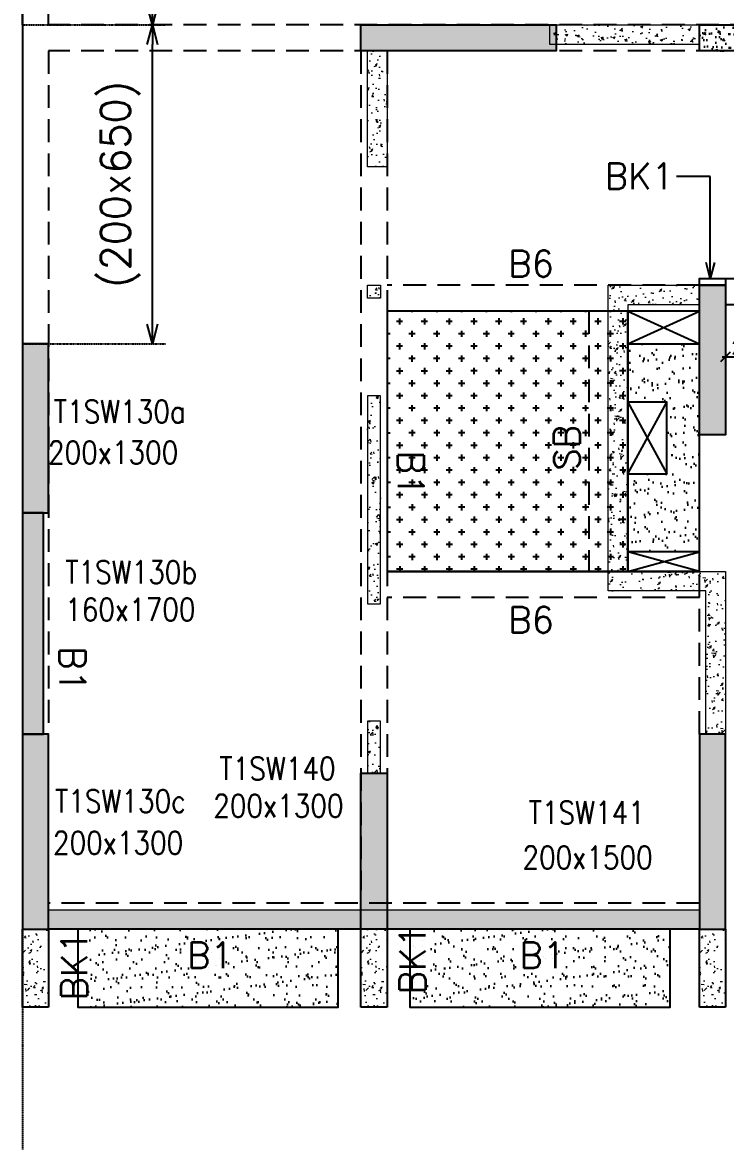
# Model space of a CAD drawing. Header units: millimetres. Extents: x 1078357 to 2594950, y -4969473 to -4636555.
# Drawn here: x 1974051 to 1979451, y -4670796 to -4662135 of the extents above; entities that cross this region are included whole.
import ezdxf

# ---------------------------------------------------------------- set-up
doc = ezdxf.new("R2010")
doc.units = ezdxf.units.MM
doc.header["$PDMODE"] = 35
for name, pattern in [('CONTINOUS', [0]), ('DOT', [0.25, 0, -0.25]), ('HIDDEN', [0.375, 0.25, -0.125]), ('New Retail block$0$CONTINOUS', [0])]:
    doc.linetypes.add(name, pattern=pattern)
doc.layers.get('0').update_dxf_attribs({"lineweight": 0})
doc.layers.get('Defpoints').update_dxf_attribs({"lineweight": 0})
for name, color, linetype, lineweight in [('A-_ANOTDIMA_D-', 6, 'Continuous', 13), ('COL. NO.', 30, 'Continuous', 25), ('COL. SIZE', 7, 'Continuous', 25), ('DIM', 9, 'Continuous', 25), ('HATCH', 8, 'Continuous', 30), ('RCC UPSTAND', 43, 'Continuous', 30), ('S-NON STR RCC WALL', 8, 'Continuous', 0)]:
    doc.layers.add(name, color=color, linetype=linetype, lineweight=lineweight)
for name, color, linetype in [('B-200x325', 201, 'HIDDEN'), ('B-200x450', 52, 'HIDDEN'), ('B-200x650', 241, 'HIDDEN'), ('B-300xSLAB THK.', 151, 'Continuous'), ('BK1-200x650', 241, 'HIDDEN'), ('DROP SLAB', 8, 'Continuous'), ('EXPANSION JOINT', 10, 'HIDDEN'), ('NON STR. RCC WALL', 6, 'Continuous'), ('S-COLUMN_SHEAR WALL', 1, 'Continuous'), ('S-DIM', 2, 'Continuous'), ('S-PROJECTION', 54, 'New Retail block$0$CONTINOUS'), ('SLAB FOLD', 8, 'Continuous')]:
    doc.layers.add(name, color=color, linetype=linetype)
doc.styles.add('Roman', font='romans')
doc.styles.add('ROMANS', font='romans.shx', dxfattribs={"width": 0.85})
doc.dimstyles.new('HARESH', dxfattribs={"dimtxt": 150, "dimasz": 75, "dimexe": 0, "dimexo": 0, "dimgap": 25, "dimtad": 1, "dimdec": 0, "dimdsep": 46, "dimtxsty": 'Roman', "dimblk": 'OBLIQUE', "dimcen": 225, "dimdle": 25, "dimclrd": 2, "dimclre": 2, "dimclrt": 7, "dimadec": 8, "dimazin": 1, "dimtfac": 1, "dimtdec": 0, "dimtmove": 0, "dimatfit": 0, "dimfxl": 1, "dimlwd": -1, "dimlwe": -1, "dimarcsym": 0})

# ---------------------------------------------------------------- blocks, each defined once
blk = doc.blocks.new('_Open30')
at = {"color": 0, "linetype": 'ByBlock', "lineweight": -2}
for p, q in [((-1, 0.268), (0, 0)), ((0, 0), (-1, -0.268)), ((0, 0), (-1, 0))]:
    blk.add_line(p, q, dxfattribs=at)
blk = doc.blocks.new('*D1125')
at = {"layer": 'Defpoints', "color": 0, "linetype": 'CONTINOUS', "ltscale": 0.5, "transparency": 16777216}
for p in [(1974051.4, -4662153.8, 0), (1975048.5, -4662153.8), (1974051.5, -4664603.8, 0)]:
    blk.add_point(p, dxfattribs=at)
at = {"layer": 'S-DIM', "color": 2, "linetype": 'DOT', "ltscale": 0.5, "transparency": 16777216}
for p, q in [((1974051.4, -4662153.8), (1975148.5, -4662153.8)), ((1974051.5, -4664603.8), (1975148.5, -4664603.8))]:
    blk.add_line(p, q, dxfattribs=at)
at = {"layer": 'S-DIM', "color": 2, "linetype": 'CONTINOUS', "ltscale": 0.5, "transparency": 16777216}
blk.add_line((1975048.5, -4664453.8), (1975048.5, -4662303.8), dxfattribs=at)
at = {"layer": 'S-DIM', "color": 2, "linetype": 'CONTINOUS', "ltscale": 0.5, "transparency": 16777216, "xscale": 150, "yscale": 150, "zscale": 150}
for p, rotation in [((1975048.5, -4662153.8), 90), ((1975048.5, -4664603.8), 270)]:
    blk.add_blockref('_Open30', p, dxfattribs=dict(at, rotation=rotation))
at = {"layer": 'S-DIM', "color": 7, "linetype": 'CONTINOUS', "ltscale": 0.5, "transparency": 16777216, "insert": (1974802.1, -4663378.8), "char_height": 225, "attachment_point": 5, "rotation": 90, "style": 'Roman'}
blk.add_mtext('(200x650)', dxfattribs=at)
blk = doc.blocks.new('*D1126')
at = {"layer": 'Defpoints', "color": 0, "linetype": 'CONTINOUS', "ltscale": 0.5, "transparency": 16777216}
for p in [(1974051.4, -4660153.8, 0), (1974051.4, -4662153.8, 0), (1975048.5, -4662153.8)]:
    blk.add_point(p, dxfattribs=at)
at = {"layer": 'S-DIM', "color": 2, "linetype": 'DOT', "ltscale": 0.5, "transparency": 16777216}
for p, q in [((1974051.4, -4660153.8), (1975148.5, -4660153.8)), ((1974051.4, -4662153.8), (1975148.5, -4662153.8))]:
    blk.add_line(p, q, dxfattribs=at)
at = {"layer": 'S-DIM', "color": 2, "linetype": 'CONTINOUS', "ltscale": 0.5, "transparency": 16777216}
blk.add_line((1975048.5, -4660303.8), (1975048.5, -4662003.8), dxfattribs=at)
at = {"layer": 'S-DIM', "color": 2, "linetype": 'CONTINOUS', "ltscale": 0.5, "transparency": 16777216, "xscale": 150, "yscale": 150, "zscale": 150}
for p, rotation in [((1975048.5, -4660153.8), 90), ((1975048.5, -4662153.8), 270)]:
    blk.add_blockref('_Open30', p, dxfattribs=dict(at, rotation=rotation))
at = {"layer": 'S-DIM', "color": 7, "linetype": 'CONTINOUS', "ltscale": 0.5, "transparency": 16777216, "insert": (1974802.1, -4661153.8), "char_height": 225, "attachment_point": 5, "rotation": 90, "style": 'Roman'}
blk.add_mtext('(200x450)', dxfattribs=at)
blk = doc.blocks.new('_Oblique')
at = {"color": 0, "linetype": 'ByBlock', "lineweight": -2}
blk.add_line((-0.5, -0.5), (0.5, 0.5), dxfattribs=at)
blk = doc.blocks.new('*D1497')
at = {"layer": 'Defpoints', "color": 0, "ltscale": 700, "transparency": 16777216}
for p in [(1979451.2, -4664304.3, 0), (1980125.9, -4664304.3, 0), (1979451.2, -4664706.4)]:
    blk.add_point(p, dxfattribs=at)
at = {"layer": 'DIM', "color": 2, "ltscale": 700, "transparency": 16777216}
for p, q in [((1979451.2, -4664304.3), (1979451.2, -4664706.4)), ((1980125.9, -4664304.3), (1980125.9, -4664706.4)), ((1980150.9, -4664706.4), (1979426.2, -4664706.4))]:
    blk.add_line(p, q, dxfattribs=at)
at = {"layer": 'DIM', "color": 2, "ltscale": 700, "transparency": 16777216, "xscale": 75, "yscale": 75, "zscale": 75, "rotation": 180}
blk.add_blockref('_Oblique', (1979451.2, -4664706.4), dxfattribs=at)
at = {"layer": 'DIM', "color": 2, "ltscale": 700, "transparency": 16777216, "xscale": 75, "yscale": 75, "zscale": 75}
blk.add_blockref('_Oblique', (1980125.9, -4664706.4), dxfattribs=at)
at = {"layer": 'DIM', "color": 7, "ltscale": 700, "transparency": 16777216, "insert": (1979788.5, -4664631.4), "char_height": 150, "attachment_point": 5, "style": 'Roman'}
blk.add_mtext('{\\H0.666667x;200x650}', dxfattribs=at)
blk = doc.blocks.new('G$CD63B60BD')
at = {"layer": 'COL. NO.', "linetype": 'Continuous', "style": 'ROMANS', "width": 0.85}
for s, p in [('T1SW130a', (44965.2, 3891.1, -320.4)), ('T1SW130b', (45053.1, 2657.3, -320.4)), ('T1SW140', (46237.7, 1147.3, -320.4)), ('T1SW130c', (44974.3, 897.6, -323.1)), ('T1SW141', (48613.2, 809.1, -320.4))]:
    blk.add_text(s, height=175, dxfattribs=at).set_placement(p)
at = {"layer": 'COL. SIZE', "linetype": 'Continuous', "style": 'ROMANS', "width": 0.85}
for s, p in [('200x1300', (44920.6, 3577, -320.4)), ('160x1700', (45052.5, 2369.2, -320.4)), ('200x1300', (46190.3, 861.3, -320.4)), ('200x1300', (44958.9, 576.9, -323.1)), ('200x1500', (48565.8, 464.2, -320.4))]:
    blk.add_text(s, height=175, dxfattribs=at).set_placement(p)

msp = doc.modelspace()

# ---------------------------------------------------------------- hatches: boundary and pattern name
at = {"layer": 'DROP SLAB'}
h = msp.add_hatch(dxfattribs=at)
h.set_pattern_fill('CROSS', color=8, scale=15, angle=0.03079)
h.set_pattern_definition([(180.03079016, (-5723989.39, 28120579.36), (-95.19879988, -95.3011726), [47.625, -142.875]), (270.03079016, (-5724013.21, 28120603.16), (95.3011726, -95.19879988), [47.625, -142.875])])
h.paths.add_polyline_path([(1978701.2, -4664353.8), (1976851.2, -4664353.7), (1976851.2, -4666353.5), (1978701.2, -4666353.6)])
at = {"layer": 'HATCH'}
h = msp.add_hatch(dxfattribs=at)
h.set_pattern_fill('AR-SAND', color=8, scale=3, angle=359.97015)
h.set_pattern_definition([(37.47015413, (-4239567.65, 23610371.73), (-4.72361136, 146.8264517), [0, -115.824, 0, -129.54, 0, -123.825]), (7.4701541, (-4239567.65, 23610371.73), (134.9689868, 214.9772528), [0, -62.484, 0, -104.394, 0, -40.005]), (327.47015413, (-4239661.37, 23610371.78), (237.29790347, 0.3075449), [0, -38.1, 0, -137.16, 0, -179.07]), (317.4701541, (-4239661.37, 23610371.78), (229.1017424, 66.759465), [0, -19.05, 0, -89.916, 0, -102.87])])
h.paths.add_polyline_path([(1979250.5, -4666203.9), (1978700.5, -4666203.9), (1978700.5, -4665603.8), (1979000.4, -4665603.8), (1979000.4, -4665053.9), (1978700.5, -4665053.9), (1978700.5, -4664603.9), (1979250.4, -4664603.9)])
h = msp.add_hatch(dxfattribs=at)
h.set_pattern_fill('AR-SAND', color=8, scale=3, angle=179.97015)
h.set_pattern_definition([(37.47015413, (-3130506.55, 18702404.81), (-4.72361136, 146.8264517), [0, -115.824, 0, -129.54, 0, -123.825]), (7.4701541, (-3130506.55, 18702404.8), (134.9689868, 214.9772528), [0, -62.484, 0, -104.394, 0, -40.005]), (327.4701541, (-3130600.27, 18702404.86), (237.2979035, 0.3075449), [0, -38.1, 0, -137.16, 0, -179.07]), (317.4701541, (-3130600.27, 18702404.86), (229.1017424, 66.759465), [0, -19.05, 0, -89.916, 0, -102.87])])
h.paths.add_polyline_path([(1976476.4, -4669103.8), (1974476.4, -4669103.8), (1974476.4, -4669703.8), (1976476.4, -4669703.8)])
h = msp.add_hatch(dxfattribs=at)
h.set_pattern_fill('AR-SAND', color=8, scale=3, angle=179.97015)
h.set_pattern_definition([(37.47015413, (-3133056.55, 18702404.81), (-4.72361136, 146.8264517), [0, -115.824, 0, -129.54, 0, -123.825]), (7.4701541, (-3133056.55, 18702404.8), (134.9689868, 214.9772528), [0, -62.484, 0, -104.394, 0, -40.005]), (327.4701541, (-3133150.27, 18702404.86), (237.2979035, 0.3075449), [0, -38.1, 0, -137.16, 0, -179.07]), (317.4701541, (-3133150.27, 18702404.86), (229.1017424, 66.759465), [0, -19.05, 0, -89.916, 0, -102.87])])
h.paths.add_polyline_path([(1979026.4, -4669103.8), (1977026.4, -4669103.8), (1977026.4, -4669703.8), (1979026.4, -4669703.8)])
at = {"layer": 'RCC UPSTAND'}
h = msp.add_hatch(dxfattribs=at)
h.set_pattern_fill('AR-CONC', color=8, scale=20, angle=90)
h.set_pattern_definition([(140, (-1216073.79, -7197373.38), (12.550427, 143.4520365), [15, -165]), (85, (-1216073.79, -7197373.38), (-150.438427, -27.7502667), [12, -132]), (190.4514445, (-1216072.74, -7197361.43), (-137.887998, 115.7017693), [12.7480384, -140.2284224]), (136.1842, (-1216113.79, -7197373.38), (33.103856, 213.448266), [22.5, -247.5]), (186.6356355, (-1216111.03, -7197355.6), (-194.82372, 186.932389), [19.122068, -210.342752]), (81.184164, (-1216113.8, -7197373.38), (-194.82372, 186.932389), [18, -198]), (111, (-1216103.79, -7197353.38), (80.523778, 119.3814104), [15, -165]), (56, (-1216103.79, -7197353.38), (-145.030009, 48.6630664), [12, -132]), (161.4514447, (-1216097.08, -7197343.43), (-64.5062306, 168.0444753), [12.748038, -140.2284224]), (127.5, (-1216073.79, -7197373.38), (-66.57877077, 2.43197106), [0, -130.4, 0, -134, 0, -132.5]), (97.5, (-1216073.79, -7197373.38), (-78.8823424, 52.6139075), [0, -76.4, 0, -127.4, 0, -50.5]), (57.5, (-1216073.79, -7197417.98), (4.51097435, 106.7644872), [0, -50, 0, -156, 0, -207]), (47.5, (-1216073.79, -7197437.98), (-20.0209965, 116.6372339), [0, -65, 0, -103.6, 0, -147])])
h.paths.add_polyline_path([(1979251.2, -4662153.8), (1979926.2, -4662153.8), (1979926.2, -4662353.8), (1979251.2, -4662353.8)])
at = {"layer": 'S-COLUMN_SHEAR WALL', "lineweight": 25}
h = msp.add_hatch(color=1, dxfattribs=at)
h.dxf.hatch_style = 1
h.paths.add_polyline_path([(1976651.2, -4662153.8), (1978151.2, -4662153.8), (1978151.2, -4662353.8), (1976651.2, -4662353.8)])
h = msp.add_hatch(color=1, dxfattribs=at)
h.dxf.hatch_style = 1
h.paths.add_polyline_path([(1979251.2, -4664153.8), (1979451.2, -4664153.8), (1979451.2, -4665303.8), (1979251.2, -4665303.8)])
h = msp.add_hatch(color=1, dxfattribs=at)
h.dxf.hatch_style = 1
h.paths.add_polyline_path([(1974251.2, -4664603.8), (1974051.2, -4664603.8), (1974051.2, -4665903.8), (1974251.2, -4665903.8)])
at = {"layer": 'S-COLUMN_SHEAR WALL', "lineweight": 25, "extrusion": (-1.00316e-06, -2.11765e-11, 1)}
h = msp.add_hatch(color=1, dxfattribs=at)
h.dxf.hatch_style = 1
h.paths.add_polyline_path([(1974051.2, -4667603.9), (1974211.2, -4667603.9), (1974211.2, -4665903.8), (1974051.2, -4665903.8)])
at = {"layer": 'S-COLUMN_SHEAR WALL', "lineweight": 25}
h = msp.add_hatch(color=1, dxfattribs=at)
h.dxf.hatch_style = 1
h.paths.add_polyline_path([(1974051.2, -4669103.8), (1974251.2, -4669103.8), (1974251.2, -4667603.8), (1974051.2, -4667603.8)])
h = msp.add_hatch(color=1, dxfattribs=at)
h.dxf.hatch_style = 1
h.paths.add_polyline_path([(1979251.2, -4669103.8), (1979451.2, -4669103.8), (1979451.2, -4667603.8), (1979251.2, -4667603.8)])
h = msp.add_hatch(color=1, dxfattribs=at)
h.dxf.hatch_style = 1
h.paths.add_polyline_path([(1976851.2, -4667903.8), (1976851.2, -4669103.8), (1976651.2, -4669103.8), (1976651.2, -4667903.8)])
at = {"layer": 'S-NON STR RCC WALL', "ltscale": 700}
h = msp.add_hatch(dxfattribs=at)
h.set_pattern_fill('AR-CONC', color=256)
h.set_pattern_definition([(50, (854010.1, -118119.31), (182.184669, -15.9390855), [19.05, -209.55]), (355, (854010.1, -118119.31), (-35.2434214, 191.056845), [15.24, -167.640584]), (100.4514447, (854025.29, -118120.64), (146.941247, 175.117752), [16.190009, -178.0902446]), (46.1842, (854010.1, -118068.51), (271.079041, -42.042328), [28.575, -314.325]), (96.6355576, (854032.7, -118072.02), (237.404134, 247.426125), [24.285023, -267.135608]), (351.184151, (854010.1, -118068.5), (237.404134, 247.426125), [22.859967, -251.459732]), (21, (854035.5, -118081.21), (151.6143913, -102.265198), [19.05, -209.55]), (326, (854035.5, -118081.21), (61.802028, 184.187966), [15.24, -167.64]), (71.451445, (854048.14, -118089.74), (213.416419, 81.922769), [16.190009, -178.0899376]), (37.5, (854010.104, -118119.31), (3.08860325, 84.5550389), [0, -165.608, 0, -170.18, 0, -168.275]), (7.5, (854010.1, -118119.31), (66.8196625, 100.1805748), [0, -97.028, 0, -161.798, 0, -64.135]), (327.5, (853953.46, -118119.31), (135.5905952, -5.728744), [0, -63.5, 0, -198.12, 0, -262.89]), (317.5, (853928.06, -118119.31), (148.1291814, 25.426491), [0, -82.55, 0, -131.572, 0, -186.69])])
h.paths.add_polyline_path([(1978101.4, -4662153.8), (1979251.4, -4662153.8), (1979251.4, -4662303.8), (1978101.4, -4662303.8)])
at = {"layer": 'S-NON STR RCC WALL'}
h = msp.add_hatch(dxfattribs=at)
h.set_pattern_fill('AR-CONC', color=256, angle=180)
h.set_pattern_definition([(50, (-5474833.74, 27891137.32), (182.184669, -15.93908554), [19.05, -209.55]), (355, (-5474833.74, 27891137.32), (-35.2434214, 191.0568452), [15.24, -167.6405842]), (100.4514447, (-5474818.56, 27891135.99), (146.9412471, 175.1177519), [16.1900088, -178.0902446]), (46.1842, (-5474833.74, 27891188.12), (271.0790409, -42.042328), [28.575, -314.325]), (96.6355576, (-5474811.15, 27891184.62), (237.404134, 247.4261246), [24.2850231, -267.1356082]), (351.1841512, (-5474833.74, 27891188.12), (237.404134, 247.4261246), [22.859967, -251.459732]), (21, (-5474808.34, 27891175.42), (151.6143913, -102.2651982), [19.05, -209.55]), (326, (-5474808.34, 27891175.42), (61.8020283, 184.1879661), [15.24, -167.64]), (71.451445, (-5474795.7, 27891166.9), (213.4164193, 81.9227689), [16.1900088, -178.0899376]), (37.5, (-5474833.74, 27891137.32), (3.08860325, 84.55503887), [0, -165.608, 0, -170.18, 0, -168.275]), (7.5, (-5474833.74, 27891137.32), (66.8196625, 100.18057482), [0, -97.028, 0, -161.798, 0, -64.135]), (327.5, (-5474890.38, 27891137.32), (135.59059517, -5.72874399), [0, -63.5, 0, -198.12, 0, -262.89]), (317.5, (-5474915.78, 27891137.32), (148.1291814, 25.42649103), [0, -82.55, 0, -131.572, 0, -186.69])])
h.paths.add_polyline_path([(1976701.4, -4662353.8), (1976851.4, -4662353.8), (1976851.4, -4663243.7), (1976701.4, -4663243.7)])
h = msp.add_hatch(dxfattribs=at)
h.set_pattern_fill('AR-CONC', color=256, angle=180)
h.set_pattern_definition([(50, (3073975.94, -9479255.7), (182.184669, -15.9390855), [19.05, -209.55]), (355, (3073975.94, -9479255.7), (-35.2434214, 191.056845), [15.24, -167.640584]), (100.4514447, (3073991.12, -9479257.02), (146.941247, 175.117752), [16.190009, -178.0902446]), (46.1842, (3073975.94, -9479204.9), (271.079041, -42.042328), [28.575, -314.325]), (96.6355576, (3073998.53, -9479208.4), (237.404134, 247.426125), [24.285023, -267.135608]), (351.184151, (3073975.94, -9479204.9), (237.404134, 247.426125), [22.859967, -251.459732]), (21, (3074001.34, -9479217.6), (151.6143913, -102.265198), [19.05, -209.55]), (326, (3074001.34, -9479217.6), (61.802028, 184.187966), [15.24, -167.64]), (71.451445, (3074013.97, -9479226.12), (213.416419, 81.922769), [16.190009, -178.0899376]), (37.5, (3073975.94, -9479255.69), (3.08860325, 84.5550389), [0, -165.608, 0, -170.18, 0, -168.275]), (7.5, (3073975.94, -9479255.69), (66.8196625, 100.1805748), [0, -97.028, 0, -161.798, 0, -64.135]), (327.5, (3073919.295, -9479255.69), (135.5905952, -5.728744), [0, -63.5, 0, -198.12, 0, -262.89]), (317.5, (3073893.9, -9479255.69), (148.1291814, 25.426491), [0, -82.55, 0, -131.572, 0, -186.69])])
h.paths.add_polyline_path([(1976701.4, -4664153.6), (1976801.4, -4664153.6), (1976801.4, -4664253.6), (1976701.4, -4664253.6)])
h = msp.add_hatch(dxfattribs=at)
h.set_pattern_fill('AR-CONC', color=256)
h.set_pattern_definition([(50, (-4410069.28, 23210408.14), (182.184669, -15.9390855), [19.05, -209.55]), (355, (-4410069.28, 23210408.14), (-35.2434214, 191.0568452), [15.24, -167.6405842]), (100.4514447, (-4410054.1, 23210406.81), (146.9412471, 175.1177519), [16.1900088, -178.0902446]), (46.1842, (-4410069.28, 23210458.94), (271.0790409, -42.042328), [28.575, -314.325]), (96.6355576, (-4410046.7, 23210455.44), (237.404134, 247.4261246), [24.2850231, -267.1356082]), (351.1841512, (-4410069.28, 23210458.94), (237.404134, 247.4261246), [22.859967, -251.459732]), (21, (-4410043.88, 23210446.24), (151.6143913, -102.2651982), [19.05, -209.55]), (326, (-4410043.88, 23210446.24), (61.8020283, 184.1879661), [15.24, -167.64]), (71.451445, (-4410031.24, 23210437.72), (213.4164193, 81.9227689), [16.1900088, -178.0899376]), (37.5, (-4410069.28, 23210408.14), (3.08860325, 84.55503887), [0, -165.608, 0, -170.18, 0, -168.275]), (7.5, (-4410069.28, 23210408.14), (66.8196625, 100.18057482), [0, -97.028, 0, -161.798, 0, -64.135]), (327.5, (-4410125.92, 23210408.14), (135.59059517, -5.728744), [0, -63.5, 0, -198.12, 0, -262.89]), (317.5, (-4410151.32, 23210408.14), (148.1291814, 25.42649103), [0, -82.55, 0, -131.572, 0, -186.69])])
h.paths.add_polyline_path([(1978551.4, -4666503.8), (1978551.4, -4664153.8), (1979251.4, -4664153.8), (1979251.4, -4664303.8), (1978701.4, -4664303.8), (1978701.4, -4666353.8), (1979451.4, -4666353.8), (1979451.4, -4667603.8), (1979301.4, -4667603.8), (1979301.4, -4666503.8)])
h = msp.add_hatch(dxfattribs=at)
h.set_pattern_fill('AR-CONC', color=256, angle=180)
h.set_pattern_definition([(50, (3073989.15, -9477891.03), (182.184669, -15.9390855), [19.05, -209.55]), (355, (3073989.15, -9477891.03), (-35.2434214, 191.056845), [15.24, -167.640584]), (100.4514447, (3074004.33, -9477892.36), (146.941247, 175.117752), [16.190009, -178.0902446]), (46.1842, (3073989.15, -9477840.23), (271.079041, -42.042328), [28.575, -314.325]), (96.6355576, (3074011.74, -9477843.73), (237.404134, 247.426125), [24.285023, -267.135608]), (351.184151, (3073989.15, -9477840.23), (237.404134, 247.426125), [22.859967, -251.459732]), (21, (3074014.55, -9477852.93), (151.6143913, -102.265198), [19.05, -209.55]), (326, (3074014.55, -9477852.93), (61.802028, 184.187966), [15.24, -167.64]), (71.451445, (3074027.19, -9477861.45), (213.416419, 81.922769), [16.190009, -178.0899376]), (37.5, (3073989.15, -9477891.03), (3.08860325, 84.5550389), [0, -165.608, 0, -170.18, 0, -168.275]), (7.5, (3073989.15, -9477891.03), (66.8196625, 100.1805748), [0, -97.028, 0, -161.798, 0, -64.135]), (327.5, (3073932.51, -9477891.03), (135.5905952, -5.728744), [0, -63.5, 0, -198.12, 0, -262.89]), (317.5, (3073907.11, -9477891.03), (148.1291814, 25.426491), [0, -82.55, 0, -131.572, 0, -186.69])])
h.paths.add_polyline_path([(1976701.4, -4666603.6), (1976801.4, -4666603.6), (1976801.4, -4665003.6), (1976701.4, -4665003.6)])
h = msp.add_hatch(dxfattribs=at)
h.set_pattern_fill('AR-CONC', color=256, angle=180)
h.set_pattern_definition([(50, (1976764.44, -4793871.84), (182.18467, -15.93909), [19.05, -209.55]), (355, (1976764.44, -4793871.84), (-35.24342, 191.05685), [15.24, -167.64058]), (100.45144, (1976779.62, -4793873.17), (146.94125, 175.11775), [16.19, -178.09024]), (46.1842, (1976764.44, -4793821.04), (271.07904, -42.04233), [28.575, -314.325]), (96.63556, (1976787.03, -4793824.55), (237.40413, 247.4261), [24.285, -267.1356]), (351.18415, (1976764.44, -4793821.04), (237.40413, 247.4261), [22.85997, -251.45973]), (21, (1976789.84, -4793833.74), (151.6144, -102.2652), [19.05, -209.55]), (326, (1976789.84, -4793833.74), (61.80203, 184.18797), [15.24, -167.64]), (71.45144, (1976802.47, -4793842.26), (213.41642, 81.92277), [16.19, -178.08994]), (37.5, (1976764.435, -4793871.84), (3.088603, 84.55504), [0, -165.608, 0, -170.18, 0, -168.275]), (7.5, (1976764.435, -4793871.84), (66.81966, 100.180575), [0, -97.028, 0, -161.798, 0, -64.135]), (327.5, (1976707.79, -4793871.84), (135.590595, -5.728744), [0, -63.5, 0, -198.12, 0, -262.89]), (317.5, (1976682.39, -4793871.84), (148.12918, 25.42649), [0, -82.55, 0, -131.572, 0, -186.69])])
h.paths.add_polyline_path([(1976701.5, -4667904.1), (1976801.5, -4667904.1), (1976801.4, -4667503.6), (1976701.4, -4667503.6)])
h = msp.add_hatch(dxfattribs=at)
h.set_pattern_fill('AR-CONC', color=256)
h.set_pattern_definition([(50, (-5507294, 27894427.33), (182.184669, -15.93908554), [19.05, -209.55]), (355, (-5507294, 27894427.33), (-35.2434214, 191.0568452), [15.24, -167.6405842]), (100.4514447, (-5507278.81, 27894426), (146.9412471, 175.1177519), [16.1900088, -178.0902446]), (46.1842, (-5507294, 27894478.13), (271.0790409, -42.042328), [28.575, -314.325]), (96.6355576, (-5507271.4, 27894474.62), (237.404134, 247.4261246), [24.2850231, -267.1356082]), (351.1841512, (-5507294, 27894478.13), (237.404134, 247.4261246), [22.859967, -251.459732]), (21, (-5507268.6, 27894465.43), (151.6143913, -102.2651982), [19.05, -209.55]), (326, (-5507268.6, 27894465.43), (61.8020283, 184.1879661), [15.24, -167.64]), (71.451445, (-5507255.96, 27894456.9), (213.4164193, 81.9227689), [16.1900088, -178.0899376]), (37.5, (-5507293.994, 27894427.326), (3.08860325, 84.55503887), [0, -165.608, 0, -170.18, 0, -168.275]), (7.5, (-5507293.99, 27894427.33), (66.8196625, 100.18057482), [0, -97.028, 0, -161.798, 0, -64.135]), (327.5, (-5507350.636, 27894427.326), (135.59059517, -5.72874399), [0, -63.5, 0, -198.12, 0, -262.89]), (317.5, (-5507376.04, 27894427.33), (148.1291814, 25.42649103), [0, -82.55, 0, -131.572, 0, -186.69])])
h.paths.add_polyline_path([(1979248.5, -4669103.8), (1974251.4, -4669103.8), (1974251.4, -4668953.8), (1979248.5, -4668953.8)])
h = msp.add_hatch(dxfattribs=at)
h.set_pattern_fill('AR-CONC', color=256, angle=180)
h.set_pattern_definition([(50, (-7656121.06, 37570003.53), (182.184669, -15.93908554), [19.05, -209.55]), (355, (-7656121.06, 37570003.53), (-35.2434214, 191.0568452), [15.24, -167.6405842]), (100.4514447, (-7656105.87, 37570002.2), (146.9412471, 175.1177519), [16.1900088, -178.0902446]), (46.1842, (-7656121.06, 37570054.33), (271.0790409, -42.0423279), [28.575, -314.325]), (96.6355576, (-7656098.47, 37570050.82), (237.404134, 247.4261246), [24.2850231, -267.1356082]), (351.1841512, (-7656121.06, 37570054.33), (237.404134, 247.4261246), [22.859967, -251.459732]), (21, (-7656095.66, 37570041.63), (151.61439127, -102.2651982), [19.05, -209.55]), (326, (-7656095.66, 37570041.63), (61.80202835, 184.1879661), [15.24, -167.64]), (71.451445, (-7656083.02, 37570033.1), (213.4164193, 81.9227689), [16.1900088, -178.0899376]), (37.5, (-7656121.057, 37570003.525), (3.08860325, 84.55503887), [0, -165.608, 0, -170.18, 0, -168.275]), (7.5, (-7656121.06, 37570003.525), (66.81966251, 100.18057482), [0, -97.028, 0, -161.798, 0, -64.135]), (327.5, (-7656177.7, 37570003.525), (135.59059517, -5.72874399), [0, -63.5, 0, -198.12, 0, -262.89]), (317.5, (-7656203.1, 37570003.53), (148.1291814, 25.42649103), [0, -82.55, 0, -131.572, 0, -186.69])])
h.paths.add_polyline_path([(1974251.2, -4669103.8), (1974051.2, -4669103.8), (1974051.2, -4669703.8), (1974251.2, -4669703.8), (1974251.2, -4669703.8), (1974251.2, -4669103.9)], is_closed=False)
h = msp.add_hatch(dxfattribs=at)
h.set_pattern_fill('AR-CONC', color=256, angle=180)
h.set_pattern_definition([(50, (-7653521.02, 37570003.48), (182.184669, -15.93908554), [19.05, -209.55]), (355, (-7653521.02, 37570003.48), (-35.2434214, 191.0568452), [15.24, -167.6405842]), (100.4514447, (-7653505.84, 37570002.15), (146.9412471, 175.1177519), [16.1900088, -178.0902446]), (46.1842, (-7653521.02, 37570054.28), (271.0790409, -42.0423279), [28.575, -314.325]), (96.6355576, (-7653498.43, 37570050.78), (237.404134, 247.4261246), [24.2850231, -267.1356082]), (351.1841512, (-7653521.02, 37570054.28), (237.404134, 247.4261246), [22.859967, -251.459732]), (21, (-7653495.62, 37570041.58), (151.61439127, -102.2651982), [19.05, -209.55]), (326, (-7653495.62, 37570041.58), (61.80202835, 184.1879661), [15.24, -167.64]), (71.451445, (-7653482.99, 37570033.06), (213.4164193, 81.9227689), [16.1900088, -178.0899376]), (37.5, (-7653521.02, 37570003.48), (3.08860325, 84.55503887), [0, -165.608, 0, -170.18, 0, -168.275]), (7.5, (-7653521.02, 37570003.48), (66.81966251, 100.18057482), [0, -97.028, 0, -161.798, 0, -64.135]), (327.5, (-7653577.66, 37570003.48), (135.59059517, -5.72874399), [0, -63.5, 0, -198.12, 0, -262.89]), (317.5, (-7653603.06, 37570003.48), (148.1291814, 25.42649103), [0, -82.55, 0, -131.572, 0, -186.69])])
h.paths.add_polyline_path([(1976851.2, -4669103.8), (1976651.2, -4669103.8), (1976651.2, -4669703.8), (1976851.2, -4669703.8), (1976851.2, -4669703.8), (1976851.2, -4669103.9)], is_closed=False)
h = msp.add_hatch(dxfattribs=at)
h.set_pattern_fill('AR-CONC', color=256, angle=180)
h.set_pattern_definition([(50, (-7650921.04, 37570003.48), (182.184669, -15.93908554), [19.05, -209.55]), (355, (-7650921.04, 37570003.48), (-35.2434214, 191.0568452), [15.24, -167.6405842]), (100.4514447, (-7650905.86, 37570002.15), (146.9412471, 175.1177519), [16.1900088, -178.0902446]), (46.1842, (-7650921.04, 37570054.28), (271.0790409, -42.0423279), [28.575, -314.325]), (96.6355576, (-7650898.45, 37570050.78), (237.404134, 247.4261246), [24.2850231, -267.1356082]), (351.1841512, (-7650921.04, 37570054.28), (237.404134, 247.4261246), [22.859967, -251.459732]), (21, (-7650895.64, 37570041.58), (151.61439127, -102.2651982), [19.05, -209.55]), (326, (-7650895.64, 37570041.58), (61.80202835, 184.1879661), [15.24, -167.64]), (71.451445, (-7650883, 37570033.06), (213.4164193, 81.9227689), [16.1900088, -178.0899376]), (37.5, (-7650921.04, 37570003.48), (3.08860325, 84.55503887), [0, -165.608, 0, -170.18, 0, -168.275]), (7.5, (-7650921.04, 37570003.48), (66.81966251, 100.18057482), [0, -97.028, 0, -161.798, 0, -64.135]), (327.5, (-7650977.68, 37570003.48), (135.59059517, -5.72874399), [0, -63.5, 0, -198.12, 0, -262.89]), (317.5, (-7651003.08, 37570003.48), (148.1291814, 25.42649103), [0, -82.55, 0, -131.572, 0, -186.69])])
h.paths.add_polyline_path([(1979451.2, -4669103.8), (1979251.2, -4669103.8), (1979251.2, -4669703.8), (1979451.2, -4669703.8), (1979451.2, -4669703.8), (1979451.2, -4669103.9)], is_closed=False)

# ---------------------------------------------------------------- linework, layer by layer
at = {"layer": 'B-200x325', "ltscale": 700}
for p, q in [((1979251.4, -4664153.7, 0), (1976851.6, -4664153.7, 0)), ((1979251.6, -4666553.5, 0), (1976851.6, -4666553.5, 0))]:
    msp.add_line(p, q, dxfattribs=at)
at = {"layer": 'B-200x325', "linetype": 'Continuous', "ltscale": 700}
for p, q in [((1979251.4, -4664353.7, 0), (1976851.6, -4664353.7, 0)), ((1979251.6, -4666353.5, 0), (1976851.6, -4666353.5, 0))]:
    msp.add_line(p, q, dxfattribs=at)
at = {"layer": 'B-200x450', "linetype": 'Continuous', "ltscale": 500}
msp.add_line((1974051.4, -4662153.8, 0), (1974051.4, -4660153.8, 0), dxfattribs=at)
at = {"layer": 'B-200x450', "linetype": 'HIDDEN', "ltscale": 500}
msp.add_line((1974251.4, -4662153.8, 0), (1974251.4, -4660153.7, 0), dxfattribs=at)
at = {"layer": 'B-200x650', "linetype": 'CONTINOUS', "ltscale": 700}
for p, q in [((1974051.4, -4662153.8, 0), (1974051.4, -4667603.8, 0)), ((1974051.2, -4669703.8, 0), (1974051.2, -4669103.8, 0)), ((1974251.2, -4669103.8, 0), (1974251.2, -4669703.8, 0)), ((1979251.4, -4669103.8, 0), (1974251.4, -4669103.8, 0)), ((1976651.2, -4669703.8, 0), (1976651.2, -4669103.8, 0)), ((1976851.2, -4669103.8, 0), (1976851.2, -4669703.8, 0)), ((1979251.2, -4669703.8, 0), (1979251.2, -4669103.8, 0)), ((1979451.2, -4669103.8, 0), (1979451.2, -4669703.8, 0)), ((1974251.2, -4669703.8, 0), (1974051.2, -4669703.8, 0)), ((1976851.2, -4669703.8, 0), (1976651.2, -4669703.8, 0)), ((1979451.2, -4669703.8, 0), (1979251.2, -4669703.8, 0))]:
    msp.add_line(p, q, dxfattribs=at)
at = {"layer": 'B-200x650', "linetype": 'HIDDEN', "ltscale": 700}
for p, q in [((1979926.2, -4662153.8, 0), (1974251.4, -4662153.8, 0)), ((1979926.2, -4662353.8, 0), (1974251.4, -4662353.8, 0)), ((1974251.4, -4662353.8, 0), (1974251.4, -4667603.8, 0)), ((1976651.4, -4662353.8, 0), (1976651.4, -4668803.7, 0)), ((1976851.4, -4662353.8, 0), (1976851.4, -4668803.7, 0)), ((1980576.4, -4664103.8, 0), (1979451.4, -4664103.8, 0)), ((1979251.4, -4667603.8, 0), (1979251.4, -4665303.7, 0)), ((1979251.4, -4668903.8, 0), (1974251.4, -4668903.8, 0))]:
    msp.add_line(p, q, dxfattribs=at)
at = {"layer": 'B-200x650', "linetype": 'Continuous', "ltscale": 700}
msp.add_line((1981901.4, -4664303.8, 0), (1979451.4, -4664303.8, 0), dxfattribs=at)
at = {"layer": 'B-300xSLAB THK.', "linetype": 'HIDDEN', "ltscale": 700}
msp.add_line((1978401.2, -4664353.8, 0), (1978401.2, -4666353.6, 0), dxfattribs=at)
at = {"layer": 'B-300xSLAB THK.', "linetype": 'ByBlock', "ltscale": 700}
msp.add_line((1978701.2, -4664353.8, 0), (1978701.2, -4666353.6, 0), dxfattribs=at)
at = {"layer": 'BK1-200x650', "linetype": 'Continuous', "ltscale": 700, "elevation": 0}
msp.add_lwpolyline([(1979451.5, -4664153.8), (1979251.4, -4664153.8), (1979251.4, -4664103.7), (1979451.5, -4664103.7)], close=True, dxfattribs=at)
at = {"layer": 'DROP SLAB', "color": 3, "linetype": 'CONTINOUS', "ltscale": 500}
for p, q in [((1978701.2, -4664603.8), (1979251.1, -4664353.8, 0)), ((1978701.2, -4664353.8, 0), (1979251.2, -4664603.8)), ((1978701.1, -4665603.9, 0), (1979001.1, -4665053.9, 0)), ((1978701.1, -4665053.9, 0), (1979001.1, -4665603.9, 0)), ((1979250.8, -4666353.8, 0), (1978700.8, -4666203.8, 0)), ((1978701.6, -4666353.6, 0), (1979250.8, -4666203.8, 0))]:
    msp.add_line(p, q, dxfattribs=at)
at = {"layer": 'DROP SLAB', "color": 3, "linetype": 'CONTINOUS', "ltscale": 500, "elevation": 0}
for points in [[(1978701.2, -4664353.8), (1976851.2, -4664353.7), (1976851.2, -4666353.5), (1978701.2, -4666353.6)], [(1978701.2, -4664603.8), (1979251.1, -4664603.8), (1979251.1, -4664353.8), (1978701.2, -4664353.8)], [(1978701.1, -4665603.9), (1979001.1, -4665603.9), (1979001.1, -4665053.9), (1978701.1, -4665053.9)], [(1978700.8, -4666353.6), (1979250.8, -4666353.6), (1979250.8, -4666203.8), (1978700.8, -4666203.8)]]:
    msp.add_lwpolyline(points, close=True, dxfattribs=at)
at = {"layer": 'EXPANSION JOINT'}
msp.add_line((1974051.4, -4650463.8, 0), (1974051.4, -4670796.3, 0), dxfattribs=at)
msp.add_line((1974051.4, -4650463.8, 0), (1974051.4, -4670796.3, 0), dxfattribs=at)
at = {"layer": 'NON STR. RCC WALL', "elevation": 0}
msp.add_lwpolyline([(1979251.2, -4662153.8), (1979926.2, -4662153.8), (1979926.2, -4662353.8), (1979251.2, -4662353.8)], close=True, dxfattribs=at)
at = {"layer": 'S-COLUMN_SHEAR WALL', "color": 1, "lineweight": 25, "elevation": 0}
for points in [[(1976651.2, -4662153.8), (1978151.2, -4662153.8), (1978151.2, -4662353.8), (1976651.2, -4662353.8)], [(1979251.2, -4664153.8), (1979451.2, -4664153.8), (1979451.2, -4665303.8), (1979251.2, -4665303.8)], [(1974251.2, -4664603.8), (1974051.2, -4664603.8), (1974051.2, -4665903.8), (1974251.2, -4665903.8)], [(1974051.2, -4669103.8), (1974251.2, -4669103.8), (1974251.2, -4667603.8), (1974051.2, -4667603.8)], [(1979251.2, -4669103.8), (1979451.2, -4669103.8), (1979451.2, -4667603.8), (1979251.2, -4667603.8)], [(1976651.2, -4667904), (1976851.2, -4667904), (1976851.2, -4669103.8), (1976651.2, -4669103.8)]]:
    msp.add_lwpolyline(points, close=True, dxfattribs=at)
at = {"layer": 'S-COLUMN_SHEAR WALL', "color": 1, "lineweight": 25, "extrusion": (-1.00316e-06, -2.11765e-11, 1), "elevation": -2}
msp.add_lwpolyline([(1974051.2, -4667603.8), (1974211.2, -4667603.8), (1974211.2, -4665903.8), (1974051.2, -4665903.8)], close=True, dxfattribs=at)
at = {"layer": 'S-NON STR RCC WALL', "ltscale": 700, "elevation": 0}
for points in [[(1978101.4, -4662153.8), (1979251.4, -4662153.8), (1979251.4, -4662303.8), (1978101.4, -4662303.8)], [(1976701.4, -4662353.8), (1976851.4, -4662353.8), (1976851.4, -4663243.7), (1976701.4, -4663243.7)], [(1976701.4, -4664153.6), (1976801.4, -4664153.6), (1976801.4, -4664253.6), (1976701.4, -4664253.6)], [(1976701.4, -4666603.6), (1976801.4, -4666603.6), (1976801.4, -4665003.6), (1976701.4, -4665003.6)]]:
    msp.add_lwpolyline(points, close=True, dxfattribs=at)
at = {"layer": 'S-NON STR RCC WALL', "elevation": 0}
for points in [[(1978551.4, -4666503.8), (1978551.4, -4664153.8), (1979251.4, -4664153.8), (1979251.4, -4664303.8), (1978701.4, -4664303.8), (1978701.4, -4666353.8), (1979451.4, -4666353.8), (1979451.4, -4667603.8), (1979301.4, -4667603.8), (1979301.4, -4666503.8)], [(1976701.5, -4667904.1), (1976801.5, -4667904.1), (1976801.4, -4667503.6), (1976701.4, -4667503.6)], [(1979248.5, -4669103.8), (1974251.4, -4669103.8), (1974251.4, -4668953.8), (1979248.5, -4668953.8)]]:
    msp.add_lwpolyline(points, close=True, dxfattribs=at)
at = {"layer": 'S-PROJECTION', "elevation": 0}
for points in [[(1976476.4, -4669103.8), (1974476.4, -4669103.8), (1974476.4, -4669703.8), (1976476.4, -4669703.8)], [(1979026.4, -4669103.8), (1977026.4, -4669103.8), (1977026.4, -4669703.8), (1979026.4, -4669703.8)]]:
    msp.add_lwpolyline(points, close=True, dxfattribs=at)
at = {"layer": 'SLAB FOLD', "color": 8, "ltscale": 1000, "elevation": 0}
msp.add_lwpolyline([(1979250.5, -4666203.9), (1978700.5, -4666203.9), (1978700.5, -4665603.8), (1979000.4, -4665603.8), (1979000.4, -4665053.9), (1978700.5, -4665053.9), (1978700.5, -4664603.9), (1979250.4, -4664603.9), (1979250.5, -4666203.9)], dxfattribs=at)

# ---------------------------------------------------------------- block references
at = {"layer": 'A-_ANOTDIMA_D-', "color": 2, "ltscale": 700}
msp.add_blockref('G$CD63B60BD', (1929326.2, -4669103.8, 0), dxfattribs=at)

# ---------------------------------------------------------------- texts
at = {"layer": 'B-200x325', "linetype": 'Continuous', "ltscale": 700, "style": 'ROMANS'}
for p in [(1977782, -4664088.5, -2.7), (1977782, -4666825.6, -2.7)]:
    msp.add_text('B6', height=200, rotation=359.99945, dxfattribs=at).set_placement(p)
at = {"layer": 'B-200x650', "linetype": 'HIDDEN', "ltscale": 500, "style": 'ROMANS'}
for rotation, p in [(269.99906, (1976935.3, -4665425.1, -2.7)), (269.99906, (1974335.3, -4666929.4, -2.7)), (0.00094, (1975314.4, -4669404.1, -2.7)), (0.00094, (1977867.6, -4669404.1, -2.7))]:
    msp.add_text('B1', height=200, rotation=rotation, dxfattribs=at).set_placement(p)
at = {"layer": 'B-200x650', "linetype": 'CONTINOUS', "ltscale": 700, "style": 'ROMANS'}
for p in [(1974546.8, -4669650.2, 50), (1977146.9, -4669603.4, 50)]:
    msp.add_text('BK1', height=200, rotation=90, dxfattribs=at).set_placement(p)
at = {"layer": 'B-300xSLAB THK.', "linetype": 'Continuous', "ltscale": 700, "style": 'ROMANS'}
msp.add_text('SB', height=200, rotation=90.00094, dxfattribs=at).set_placement((1978333.1, -4665578, -2.7))
at = {"layer": 'BK1-200x650', "linetype": 'Continuous', "ltscale": 700, "style": 'ROMANS'}
msp.add_text('BK1', height=200, rotation=359.99906, dxfattribs=at).set_placement((1978522.5, -4663415.2, -2.7))

# ---------------------------------------------------------------- dimensions: what is measured, and where the dimension line sits
at = {"layer": 'DIM', "ltscale": 700}
dim = msp.add_linear_dim(base=(1979451.2, -4664706.4, 0), p1=(1980125.9, -4664304.3, 0), p2=(1979451.2, -4664304.3, 0), text='{\\H0.666667x;200x650}', dimstyle='HARESH', override={"dimtxsty": 'Roman', "dimtmove": 1}, dxfattribs=at)
dim.commit()
dim.dimension.update_dxf_attribs({"geometry": '*D1497', "text_midpoint": (1979788.5, -4664631.4, 0)})
at = {"layer": 'S-DIM', "linetype": 'CONTINOUS', "ltscale": 0.5}
for p1, angle, text, picture, middle in [((1974051.4, -4660153.8, 0), 90, '(200x450)', '*D1126', (1974802.1, -4661153.8, 0)), ((1974051.5, -4664603.8, 0), 270, '(200x650)', '*D1125', (1974802.1, -4663378.8, 0))]:
    dim = msp.add_linear_dim(base=(1975048.5, -4662153.8, 0), p1=p1, p2=(1974051.4, -4662153.8, 0), angle=angle, text=text, dimstyle='HARESH', override={"dimtxt": 225, "dimasz": 150, "dimexe": 100, "dimgap": 75, "dimtxsty": 'Roman', "dimblk1": 'Open30', "dimblk2": 'Open30', "dimsah": 1, "dimdle": 1, "dimfxl": 500, "dimarcsym": 1}, dxfattribs=at)
    dim.commit()
    dim.dimension.update_dxf_attribs({"geometry": picture, "text_midpoint": middle})

# ---------------------------------------------------------------- leaders
at = {"layer": 'BK1-200x650', "linetype": 'Continuous', "ltscale": 700}
msp.add_leader([(1979335, -4664103.7, 0), (1979335, -4663317.5, 0), (1979076.1, -4663317.5, 0)], dimstyle='HARESH', override={"dimasz": 125, "dimgap": 25, "dimtad": 0, "dimldrblk": 'Open30'}, dxfattribs=at)

doc.saveas('drawing.dxf')
